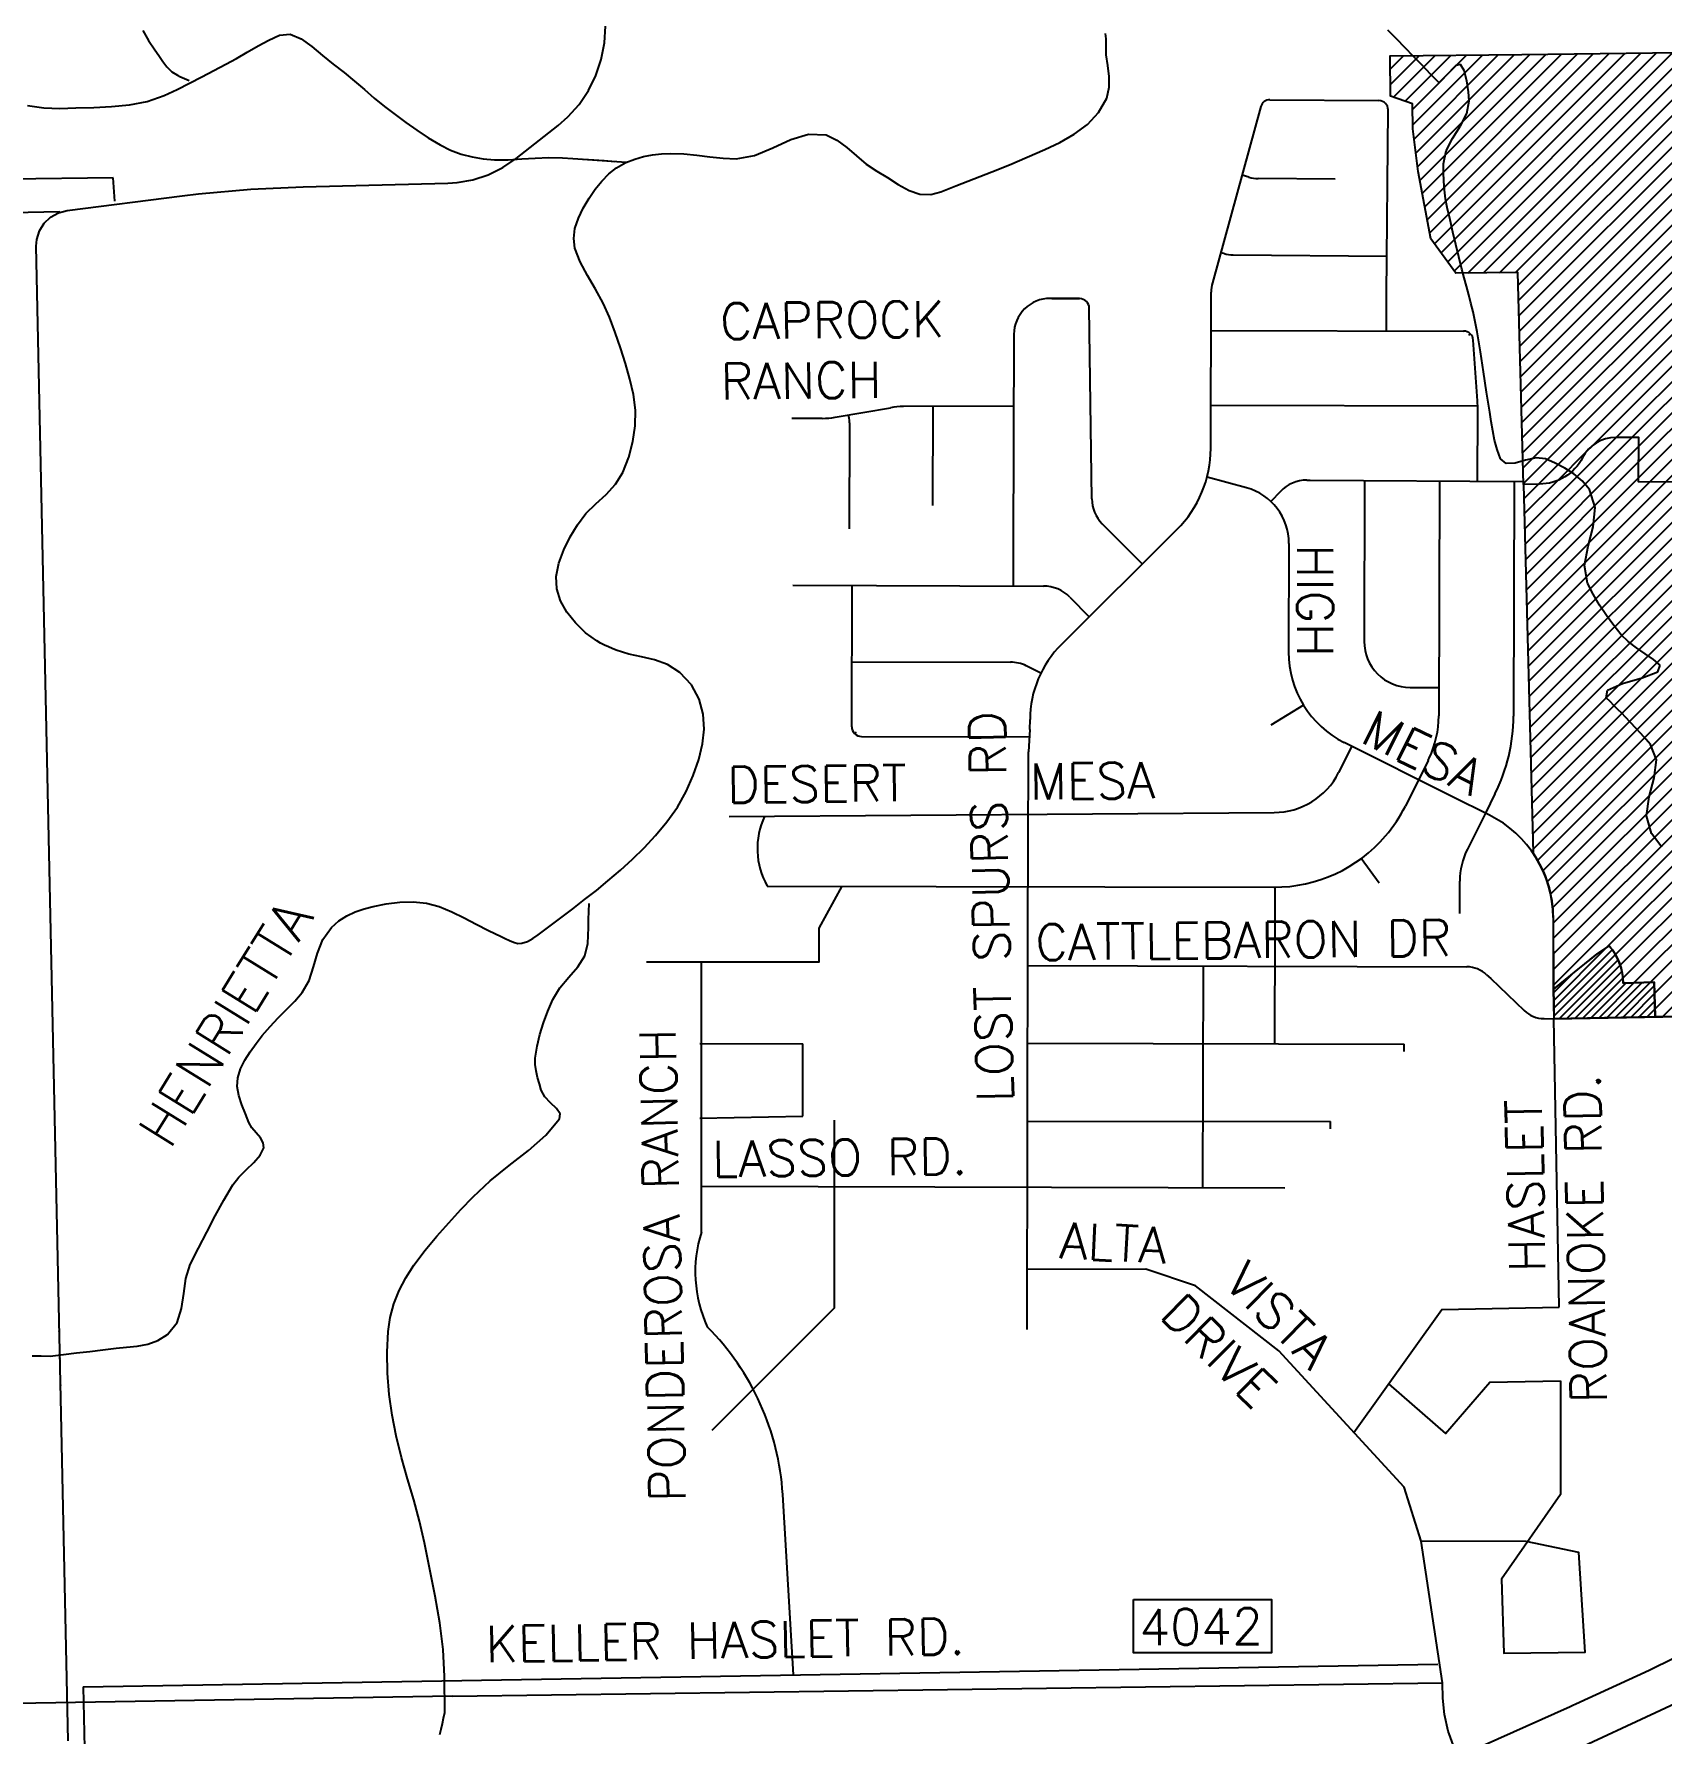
# Model space of a CAD drawing. Header units: feet. Extents: x 2327405 to 2393004, y 6977726 to 7089689.
# Drawn here: x 2337700 to 2346897, y 6999052 to 7008652 of the extents above; entities that cross this region are included whole.
import ezdxf

# ---------------------------------------------------------------- set-up
doc = ezdxf.new("R2010")
doc.units = ezdxf.units.FT
doc.header["$MEASUREMENT"] = 0
for name, color, linetype in [('ph 1A boundary', 1, 'CONTINUOUS'), ('ph 1B boundary', 1, 'CONTINUOUS'), ('ph 2 boundary', 1, 'CONTINUOUS'), ('vicinity map', 9, 'CONTINUOUS')]:
    doc.layers.add(name, color=color, linetype=linetype)
doc.styles.get("Standard").update_dxf_attribs({"font": 'Simplex.shx'})
pattern_1 = [(45, (2328523.947, 6989312.6), (-44.19417, 44.19417), [])]

msp = doc.modelspace()

# ---------------------------------------------------------------- hatches: boundary and pattern name
at = {"layer": 'ph 1A boundary'}
h = msp.add_hatch(dxfattribs=at)
h.set_pattern_fill('ANSI31', color=3, scale=250, style=0)
h.set_pattern_definition([(45, (2328523.947, 6989312.6), (-22.097087, 22.097087), [])])
edge = h.paths.add_edge_path()
edge.add_line((2346535.99818, 7003454.90668), (2346418.21709, 7003359.37034))
edge.add_line((2346418.21709, 7003359.37034), (2346287.45453, 7003253.30427))
edge.add_line((2346287.45453, 7003253.30427), (2346291.26122, 7003088.84016))
edge.add_line((2346291.26122, 7003088.84016), (2346864.93668, 7003099.76618))
edge.add_line((2346864.93668, 7003099.76618), (2346858.5551, 7003293.52712))
edge.add_line((2346858.5551, 7003293.52712), (2346683.42148, 7003288.01895))
edge.add_line((2346683.42148, 7003288.01895), (2346683.08249, 7003298.79725))
edge.add_arc((2346364.69731, 7003288.88995), 318.53929, 1.782317181, 41.321862702)
edge.add_line((2346603.92421, 7003499.21771), (2346535.99818, 7003454.90668))
at = {"layer": 'ph 1B boundary'}
h = msp.add_hatch(dxfattribs=at)
h.set_pattern_fill('ANSI31', color=3, scale=500, style=0)
h.set_pattern_definition(pattern_1)
edge = h.paths.add_edge_path()
edge.add_line((2346119.09178, 7006106.21858), (2346087.79522, 7007304.57169))
edge.add_line((2346087.79522, 7007304.57169), (2345737.57309, 7007299.54386))
edge.add_line((2345737.57309, 7007299.54386), (2345595.54806, 7007493.51756))
edge.add_line((2345595.54806, 7007493.51756), (2345523.85396, 7007875.21849))
edge.add_line((2345523.85396, 7007875.21849), (2345494.74645, 7008115.15078))
edge.add_line((2345494.74645, 7008115.15078), (2345491.72144, 7008257.24377))
edge.add_line((2345491.72144, 7008257.24377), (2345368.47234, 7008301.3901))
edge.add_line((2345368.47234, 7008301.3901), (2345365.77669, 7008528.0397))
edge.add_line((2345365.77669, 7008528.0397), (2346109.96511, 7008536.89065))
edge.add_line((2346109.96511, 7008536.89065), (2348913.07087, 7008571.71507))
edge.add_line((2348913.07087, 7008571.71507), (2348980.54166, 7006354.02307))
edge.add_line((2348980.54166, 7006354.02307), (2348688.12343, 7006356.26835))
edge.add_line((2348688.12343, 7006356.26835), (2348515.52617, 7006174.3603))
edge.add_line((2348515.52617, 7006174.3603), (2347036.88376, 7006185.71377))
edge.add_line((2347036.88376, 7006185.71377), (2347036.37715, 7006119.73446))
edge.add_line((2347036.37715, 7006119.73446), (2346769.86678, 7006121.1413))
edge.add_line((2346769.86678, 7006121.1413), (2346771.78513, 7006370.98259))
edge.add_line((2346771.78513, 7006370.98259), (2346641.33613, 7006371.98422))
edge.add_arc((2346639.73745, 7006163.77683), 208.21353, 89.560073948, 153.075010849)
edge.add_arc((2346210.53036, 7006381.76144), 273.17615, 269.837543658, 333.075010851, ccw=False)
edge.add_line((2346209.7558, 7006108.58639), (2346119.09178, 7006106.21858))
at = {"layer": 'ph 2 boundary'}
h = msp.add_hatch(dxfattribs=at)
h.set_pattern_fill('ANSI31', color=3, scale=500, style=0)
h.set_pattern_definition(pattern_1)
edge = h.paths.add_edge_path()
edge.add_arc((2346363.50211, 7003288.15934), 319.9194, -0.025143128, 41.278794474, ccw=False)
edge.add_line((2346683.42148, 7003288.01895), (2346858.5551, 7003293.52712))
edge.add_line((2346858.5551, 7003293.52712), (2346864.93668, 7003099.76618))
edge.add_line((2346864.93668, 7003099.76618), (2349078.45266, 7003135.79442))
edge.add_line((2349078.45266, 7003135.79442), (2348980.54166, 7006354.02307))
edge.add_line((2348980.54166, 7006354.02307), (2348688.12343, 7006356.26835))
edge.add_line((2348688.12343, 7006356.26835), (2348515.52617, 7006174.3603))
edge.add_line((2348515.52617, 7006174.3603), (2347036.88376, 7006185.71377))
edge.add_line((2347036.88376, 7006185.71377), (2347036.37715, 7006119.73446))
edge.add_line((2347036.37715, 7006119.73446), (2346769.86678, 7006121.1413))
edge.add_line((2346769.86678, 7006121.1413), (2346771.78513, 7006370.98259))
edge.add_line((2346771.78513, 7006370.98259), (2346641.33613, 7006371.98422))
edge.add_arc((2346639.73745, 7006163.77683), 208.21353, 89.560073948, 153.075010849)
edge.add_arc((2346210.53036, 7006381.76144), 273.17615, 269.837543658, 333.075010851, ccw=False)
edge.add_line((2346209.7558, 7006108.58639), (2346119.09178, 7006106.21858))
edge.add_line((2346119.09178, 7006106.21858), (2346173.48477, 7004023.49775))
edge.add_arc((2345636.93041, 7003656.81657), 649.88127, 0.233486127, 34.348696527, ccw=False)
edge.add_line((2346286.80628, 7003659.46489), (2346287.45453, 7003253.30427))
edge.add_line((2346287.45453, 7003253.30427), (2346535.99818, 7003454.90668))
edge.add_line((2346535.99818, 7003454.90668), (2346603.92421, 7003499.21771))

# ---------------------------------------------------------------- linework, layer by layer
at = {"layer": 'ph 1A boundary'}
msp.add_lwpolyline([(2346535.99818, 7003454.90668), (2346418.21709, 7003359.37034), (2346287.45453, 7003253.30427), (2346291.26122, 7003088.84016), (2346864.93668, 7003099.76618), (2346858.5551, 7003293.52712), (2346683.42148, 7003288.01895), (2346683.08249, 7003298.79725, 0.1742561342), (2346603.92421, 7003499.21771)], format="xyb", close=True, dxfattribs=at)
at = {"layer": 'ph 1B boundary'}
msp.add_lwpolyline([(2346119.09178, 7006106.21858), (2346087.79522, 7007304.57169), (2345737.57309, 7007299.54386), (2345595.54806, 7007493.51756), (2345523.85396, 7007875.21849), (2345494.74645, 7008115.15078), (2345491.72144, 7008257.24377), (2345368.47234, 7008301.3901), (2345365.77669, 7008528.0397), (2346109.96511, 7008536.89065), (2348913.07087, 7008571.71507), (2348980.54166, 7006354.02307), (2348688.12343, 7006356.26835), (2348515.52617, 7006174.3603), (2347036.88376, 7006185.71377), (2347036.37715, 7006119.73446), (2346769.86678, 7006121.1413), (2346771.78513, 7006370.98259), (2346641.33613, 7006371.98422, 0.2844562608), (2346454.09425, 7006258.06083, -0.2831480573), (2346209.7558, 7006108.58639)], format="xyb", close=True, dxfattribs=at)
at = {"layer": 'ph 2 boundary'}
msp.add_lwpolyline([(2346603.92421, 7003499.21771, -0.1821993298), (2346683.42148, 7003288.01895), (2346858.5551, 7003293.52712), (2346864.93668, 7003099.76618), (2349078.45266, 7003135.79442), (2348980.54166, 7006354.02307), (2348688.12343, 7006356.26835), (2348515.52617, 7006174.3603), (2347036.88376, 7006185.71377), (2347036.37715, 7006119.73446), (2346769.86678, 7006121.1413), (2346771.78513, 7006370.98259), (2346641.33613, 7006371.98422, 0.2844562608), (2346454.09425, 7006258.06083, -0.2831480573), (2346209.7558, 7006108.58639), (2346119.09178, 7006106.21858), (2346173.48477, 7004023.49775, -0.1499649683), (2346286.80628, 7003659.46489), (2346287.45453, 7003253.30427), (2346535.99818, 7003454.90668)], format="xyb", close=True, dxfattribs=at)
at = {"layer": 'vicinity map'}
for p, q in [((2338316.41695, 7008671.42959), (2338348.44108, 7008615.52665)), ((2339027.60537, 7008616.99773), (2339088.34471, 7008644.54833)), ((2339088.34471, 7008644.54833), (2339148.92094, 7008650.00146)), ((2339148.92094, 7008650.00146), (2339209.57806, 7008625.39126)), ((2340925.13267, 7008601.46291), (2340930.33125, 7008696.43755)), ((2343759.92209, 7008624.64041), (2343757.80506, 7008653.83672)), ((2345402.26711, 7008624.07592), (2345352.3236, 7008673.50547)), ((2338348.44108, 7008615.52665), (2338384.00982, 7008561.91831)), ((2338384.00982, 7008561.91831), (2338406.19786, 7008529.72882)), ((2338845.41181, 7008513.85424), (2338906.1444, 7008549.29483)), ((2338906.1444, 7008549.29483), (2338966.87376, 7008584.46128)), ((2338966.87376, 7008584.46128), (2339027.60537, 7008616.99773)), ((2339209.57806, 7008625.39126), (2339270.24689, 7008581.80211)), ((2339270.24689, 7008581.80211), (2339330.85824, 7008530.31836)), ((2340907.17102, 7008508.03336), (2340925.13267, 7008601.46291)), ((2343760.20855, 7008595.70102), (2343759.92209, 7008624.64041)), ((2343761.67488, 7008534.60218), (2343760.20855, 7008595.70102)), ((2343769.94723, 7008473.20428), (2343761.67488, 7008534.60218)), ((2345450.39661, 7008574.35305), (2345402.26711, 7008624.07592)), ((2345498.52611, 7008524.63018), (2345450.39661, 7008574.35305)), ((2338406.19786, 7008529.72882), (2338428.24609, 7008496.71384)), ((2338428.24609, 7008496.71384), (2338451.85554, 7008465.45325)), ((2338451.85554, 7008465.45325), (2338478.72723, 7008438.52694)), ((2338478.72723, 7008438.52694), (2338510.5622, 7008418.51481)), ((2338648.45557, 7008409.06886), (2338716.46216, 7008444.78425)), ((2338716.46216, 7008444.78425), (2338784.6705, 7008480.49538)), ((2338784.6705, 7008480.49538), (2338845.41181, 7008513.85424)), ((2339330.85824, 7008530.31836), (2339391.34294, 7008482.02437)), ((2339391.34294, 7008482.02437), (2339454.20829, 7008434.42646)), ((2340876.76819, 7008417.88712), (2340907.17102, 7008508.03336)), ((2343777.87911, 7008411.80168), (2343769.94723, 7008473.20428)), ((2345546.65561, 7008474.90731), (2345498.52611, 7008524.63018)), ((2345594.7851, 7008425.18444), (2345546.65561, 7008474.90731)), ((2345718.17327, 7008454.53146), (2345699.3586, 7008434.76399)), ((2345736.98794, 7008474.29893), (2345718.17327, 7008454.53146)), ((2345763.49265, 7008479.66382), (2345736.98794, 7008474.29893)), ((2345783.98469, 7008445.01032), (2345763.49265, 7008479.66382)), ((2345798.78405, 7008387.56891), (2345783.98469, 7008445.01032)), ((2338509.47063, 7008338.7824), (2338579.75648, 7008373.63849)), ((2338510.5622, 7008418.51481), (2338523.80489, 7008412.55656)), ((2338523.80489, 7008412.55656), (2338537.04758, 7008406.59832)), ((2338537.04758, 7008406.59832), (2338550.29028, 7008400.64007)), ((2338550.29028, 7008400.64007), (2338563.53297, 7008394.68182)), ((2338563.53297, 7008394.68182), (2338576.77566, 7008388.72358)), ((2338579.75648, 7008373.63849), (2338648.45557, 7008409.06886)), ((2339454.20829, 7008434.42646), (2339512.3022, 7008386.07915)), ((2339512.3022, 7008386.07915), (2339567.95958, 7008337.6109)), ((2340834.4875, 7008332.68194), (2340876.76819, 7008417.88712)), ((2343764.13565, 7008290.15983), (2343778.32407, 7008350.68874)), ((2343778.32407, 7008350.68874), (2343777.87911, 7008411.80168)), ((2345642.9146, 7008375.46157), (2345594.7851, 7008425.18444)), ((2345661.72927, 7008395.22904), (2345642.9146, 7008375.46157)), ((2345680.54394, 7008414.99651), (2345661.72927, 7008395.22904)), ((2345699.3586, 7008434.76399), (2345680.54394, 7008414.99651)), ((2345808.21069, 7008324.57008), (2345798.78405, 7008387.56891)), ((2337664.33374, 7008247.36628), (2337755.21424, 7008234.03905)), ((2338139.05918, 7008241.52828), (2338239.76214, 7008250.99622)), ((2338239.76214, 7008250.99622), (2338339.28126, 7008270.50005)), ((2338339.28126, 7008270.50005), (2338436.70376, 7008304.78988)), ((2338436.70376, 7008304.78988), (2338509.47063, 7008338.7824)), ((2339567.95958, 7008337.6109), (2339623.51537, 7008289.65017)), ((2339623.51537, 7008289.65017), (2339681.30449, 7008242.82541)), ((2340717.55973, 7008183.13028), (2340781.08539, 7008253.94682)), ((2340781.08539, 7008253.94682), (2340834.4875, 7008332.68194)), ((2343718.37768, 7008208.44137), (2343764.13565, 7008290.15983)), ((2344686.3656, 7008280.6231), (2345302.59916, 7008275.565)), ((2345799.48446, 7008202.62101), (2345812.5846, 7008273.24433)), ((2345812.5846, 7008273.24433), (2345808.21069, 7008324.57008)), ((2337755.21424, 7008234.03905), (2337846.3852, 7008230.83413)), ((2337846.3852, 7008230.83413), (2337937.75294, 7008233.69973)), ((2337937.75294, 7008233.69973), (2338038.08519, 7008237.34615)), ((2338038.08519, 7008237.34615), (2338139.05918, 7008241.52828)), ((2339681.30449, 7008242.82541), (2339741.8262, 7008196.46811)), ((2339741.8262, 7008196.46811), (2339802.5578, 7008151.30726)), ((2339802.5578, 7008151.30726), (2339864.51777, 7008107.58599)), ((2340662.54815, 7008134.87846), (2340717.55973, 7008183.13028)), ((2343655.59404, 7008140.93646), (2343718.37768, 7008208.44137)), ((2344635.80923, 7008242.41951), (2344361.86971, 7007246.24057)), ((2345345.59174, 7007179.12392), (2345354.16118, 7008223.14952)), ((2345763.26353, 7008132.30775), (2345799.48446, 7008202.62101)), ((2339864.51777, 7008107.58599), (2339928.72458, 7008065.54743)), ((2339928.72458, 7008065.54743), (2339996.19668, 7008025.43472)), ((2340426.10137, 7007948.35735), (2340662.53206, 7008134.87846)), ((2341876.17765, 7008008.75526), (2341977.97604, 7008055.58092)), ((2341977.97604, 7008055.58092), (2342078.4019, 7008086.43615)), ((2342078.4019, 7008086.43615), (2342177.28179, 7008081.39588)), ((2342177.28179, 7008081.39588), (2342239.19808, 7008052.71759)), ((2342239.19808, 7008052.71759), (2342295.39925, 7008011.06205)), ((2343498.53186, 7008038.54735), (2343580.68025, 7008085.14012)), ((2343580.68025, 7008085.14012), (2343655.59404, 7008140.93646)), ((2345681.78348, 7007990.83665), (2345719.00286, 7008061.86086)), ((2345719.00286, 7008061.86086), (2345763.26353, 7008132.30775)), ((2339996.19668, 7008025.43472), (2340055.00495, 7007996.30649)), ((2340055.00495, 7007996.30649), (2340115.50527, 7007973.74314)), ((2340115.50527, 7007973.74314), (2340177.34871, 7007957.34569)), ((2340177.34871, 7007957.34569), (2340240.18635, 7007946.71521)), ((2341095.94679, 7007945.43195), (2341146.23361, 7007959.45531)), ((2341146.23361, 7007959.45531), (2341196.73862, 7007968.5888)), ((2341196.73862, 7007968.5888), (2341247.52947, 7007973.9287)), ((2341247.52947, 7007973.9287), (2341298.67383, 7007976.5713)), ((2341298.67383, 7007976.5713), (2341372.72408, 7007974.96834)), ((2341372.72408, 7007974.96834), (2341446.88093, 7007967.70654)), ((2341446.88093, 7007967.70654), (2341521.06097, 7007958.27837)), ((2341521.06097, 7007958.27837), (2341595.1808, 7007950.17628)), ((2341669.15701, 7007946.89273), (2341773.18016, 7007965.88418)), ((2341773.18016, 7007965.88418), (2341876.17765, 7008008.75526)), ((2342295.39925, 7008011.06205), (2342349.42115, 7007963.20725)), ((2342349.42115, 7007963.20725), (2342404.79963, 7007915.93118)), ((2343313.94044, 7007955.10158), (2343414.04442, 7007998.65319)), ((2343414.04442, 7007998.65319), (2343498.53186, 7008038.54735)), ((2345666.68643, 7007918.79144), (2345681.78348, 7007990.83665)), ((2340240.18635, 7007946.71521), (2340303.66923, 7007941.45274)), ((2340268.438, 7007856.56945), (2340350.50472, 7007896.90269)), ((2340303.66923, 7007941.45274), (2340380.41253, 7007941.37648)), ((2340350.50472, 7007896.90269), (2340426.10137, 7007948.35735)), ((2340380.41253, 7007941.37648), (2340457.20143, 7007945.58815)), ((2340457.20143, 7007945.58815), (2340533.98998, 7007950.9517)), ((2340533.98998, 7007950.9517), (2340610.73223, 7007954.33108)), ((2340610.73223, 7007954.33108), (2340687.38222, 7007952.59025)), ((2340687.38222, 7007952.59025), (2340746.45288, 7007948.46679)), ((2340746.45288, 7007948.46679), (2341050.3904, 7007927.25029)), ((2340805.52353, 7007944.34334), (2340864.59418, 7007940.21988)), ((2340864.59418, 7007940.21988), (2340923.66484, 7007936.09643)), ((2340909.36187, 7007821.1796), (2340948.99998, 7007861.55186)), ((2340923.66484, 7007936.09643), (2340982.73549, 7007931.97298)), ((2340948.99998, 7007861.55186), (2340993.86165, 7007896.34252)), ((2340993.86165, 7007896.34252), (2341045.81049, 7007925.42245)), ((2341045.81049, 7007925.42245), (2341095.94679, 7007945.43195)), ((2341595.1808, 7007950.17628), (2341669.15701, 7007946.89273)), ((2342404.79963, 7007915.93118), (2342465.07056, 7007876.01181)), ((2342465.07056, 7007876.01181), (2342525.24493, 7007840.13965)), ((2343012.63742, 7007832.99005), (2343113.56952, 7007872.7667)), ((2343113.56952, 7007872.7667), (2343213.893, 7007913.30498)), ((2343213.893, 7007913.30498), (2343313.94044, 7007955.10158)), ((2344536.31688, 7007880.45857), (2344536.27654, 7007880.46966)), ((2345667.6225, 7007870.66053), (2345666.68643, 7007918.79144)), ((2345669.60464, 7007821.03743), (2345667.6225, 7007870.66053)), ((2338147.32162, 7007839.42863), (2337565.49935, 7007831.84804)), ((2338156.84967, 7007707.77424), (2338147.32162, 7007839.42863)), ((2338630.30653, 7007747.89825), (2338925.67589, 7007774.56712)), ((2338925.67589, 7007774.56712), (2339221.93046, 7007788.40853)), ((2339221.93046, 7007788.40853), (2340039.55572, 7007808.81657)), ((2340039.53962, 7007808.81657), (2340091.46102, 7007812.18036)), ((2340091.46102, 7007812.18036), (2340181.51069, 7007828.14627)), ((2340181.51069, 7007828.14627), (2340268.438, 7007856.56945)), ((2340838.30193, 7007724.2069), (2340873.08372, 7007775.3549)), ((2340873.08372, 7007775.3549), (2340909.36187, 7007821.1796)), ((2342525.24493, 7007840.13965), (2342585.75721, 7007801.47502)), ((2342585.75721, 7007801.47502), (2342646.71551, 7007767.65025)), ((2342646.71551, 7007767.65025), (2342708.22791, 7007746.29764)), ((2342826.49927, 7007760.56241), (2342854.62035, 7007771.08729)), ((2342854.62035, 7007771.08729), (2342882.72489, 7007782.33898)), ((2342882.72489, 7007782.33898), (2342910.76413, 7007793.47835)), ((2342910.76413, 7007793.47835), (2343012.63742, 7007832.99005)), ((2344567.64361, 7007842.86565), (2344528.868, 7007853.52857)), ((2345054.89218, 7007832.03246), (2344619.82501, 7007835.60353)), ((2345673.32049, 7007770.73906), (2345669.60464, 7007821.03743)), ((2345679.45771, 7007720.58234), (2345673.32049, 7007770.73906)), ((2337887.7629, 7007654.87107), (2338537.29544, 7007736.79293)), ((2338537.29544, 7007736.80902), (2338630.30653, 7007747.89825)), ((2340805.00079, 7007668.5185), (2340838.30193, 7007724.2069)), ((2342708.22791, 7007746.29764), (2342770.40252, 7007745.04949)), ((2342770.40252, 7007745.04949), (2342798.4104, 7007751.60344)), ((2342798.4104, 7007751.60344), (2342826.49927, 7007760.56241)), ((2345688.70393, 7007671.3842), (2345679.45771, 7007720.58234)), ((2345704.63886, 7007601.45188), (2345688.70393, 7007671.3842)), ((2337576.37935, 7007642.31722), (2337846.30303, 7007648.83557)), ((2337731.04911, 7007539.77809), (2337757.78236, 7007582.76695)), ((2337757.78236, 7007582.76695), (2337794.46211, 7007617.66019)), ((2337794.46211, 7007617.66019), (2337838.73854, 7007642.22066)), ((2337838.73854, 7007642.22066), (2337887.7629, 7007654.87107)), ((2340758.32224, 7007553.69024), (2340777.34622, 7007611.27315)), ((2340777.34622, 7007611.27315), (2340805.00079, 7007668.5185)), ((2345720.69311, 7007531.55683), (2345704.63886, 7007601.45188)), ((2337712.94261, 7007452.30357), (2337715.96841, 7007491.4458)), ((2337715.96841, 7007491.4458), (2337731.04911, 7007539.77809)), ((2340750.91289, 7007496.98914), (2340758.32224, 7007553.69024)), ((2340758.1022, 7007442.38925), (2340750.91289, 7007496.98914)), ((2345737.01232, 7007461.72665), (2345720.69311, 7007531.55683)), ((2337892.57521, 6999007.35046), (2337712.94261, 7007452.31966)), ((2340788.29915, 7007364.05162), (2340758.1022, 7007442.38925)), ((2344427.15916, 7007410.63302), (2344408.48794, 7007415.76743)), ((2344479.34056, 7007403.3709), (2345347.37389, 7007396.24601)), ((2345753.74212, 7007391.98894), (2345737.01232, 7007461.72665)), ((2345771.02816, 7007322.37131), (2345753.74212, 7007391.98894)), ((2340828.79712, 7007286.88893), (2340788.29915, 7007364.05162)), ((2340873.76291, 7007209.79949), (2340828.79712, 7007286.88893)), ((2345783.63067, 7007274.32713), (2345771.02816, 7007322.37131)), ((2340917.3633, 7007131.68162), (2340873.76291, 7007209.79949)), ((2344352.19338, 7006343.64272), (2344354.60145, 7007192.92988)), ((2344354.55538, 7007176.68285), (2344354.60156, 7007192.96706)), ((2345796.74544, 7007226.42429), (2345783.63067, 7007274.32713)), ((2345809.91795, 7007178.54315), (2345796.74544, 7007226.42429)), ((2340953.76508, 7007051.43366), (2340917.3633, 7007131.68162)), ((2343610.43988, 7007156.58752), (2343443.4395, 7007157.54709)), ((2343453.38996, 7007157.48991), (2343610.43988, 7007156.58752)), ((2343679.68654, 7006025.45541), (2343665.3575, 7007102.08365)), ((2345345.05494, 7006974.46435), (2345345.65818, 7007187.219)), ((2345822.69371, 7007130.56413), (2345809.91795, 7007178.54315)), ((2345834.6182, 7007082.36761), (2345822.69371, 7007130.56413)), ((2340985.65317, 7006965.27645), (2340953.76508, 7007051.43366)), ((2345858.0927, 7006969.78449), (2345834.6182, 7007082.36761)), ((2341016.06101, 7006878.15009), (2340985.65317, 7006965.27645)), ((2343239.18551, 7006955.03838), (2343235.77922, 7005753.6994)), ((2344353.98998, 7006977.27442), (2345781.02392, 7006973.2282)), ((2345810.85308, 7006950.00672), (2345818.62717, 7006958.30773)), ((2345859.41901, 7006579.4422), (2345835.97815, 7006921.76231)), ((2345877.24426, 7006856.35985), (2345858.0927, 7006969.78449)), ((2341044.08939, 7006790.35541), (2341016.06101, 7006878.15009)), ((2345894.05784, 7006742.45925), (2345877.24426, 7006856.35985)), ((2341068.83911, 7006702.19326), (2341044.08939, 7006790.35541)), ((2345910.51845, 7006628.44829), (2345894.05784, 7006742.45925)), ((2341089.41095, 7006613.96447), (2341068.83911, 7006702.19326)), ((2341100.38911, 7006527.2676), (2341089.41095, 7006613.96447)), ((2345928.61106, 7006514.69255), (2345910.51845, 7006628.44829)), ((2341098.81926, 7006438.65995), (2341100.38911, 7006527.2676)), ((2342229.20574, 7006486.38472), (2342541.42375, 7006540.41631)), ((2343238.03656, 7006549.82258), (2342615.55421, 7006546.95541)), ((2342781.52299, 7005987.18854), (2342783.11234, 7006547.72719)), ((2344352.79224, 7006554.85329), (2345860.88023, 7006550.57725)), ((2345860.19794, 7006128.15466), (2345861.31364, 7006521.64189)), ((2341085.71518, 7006349.50735), (2341098.81926, 7006438.65995)), ((2342155.07529, 7006479.84561), (2341984.86692, 7006479.06163)), ((2342308.06792, 7006480.4074), (2342304.77043, 7006499.46173)), ((2342309.98326, 7005855.15816), (2342311.63631, 7006438.15911)), ((2345937.15125, 7006461.57993), (2345928.61106, 7006514.69255)), ((2345945.66735, 7006408.65712), (2345937.15125, 7006461.57993)), ((2341062.09063, 7006261.17564), (2341085.71518, 7006349.50735)), ((2344352.09986, 7006310.66038), (2344352.19338, 7006343.64272)), ((2345956.00519, 7006356.03377), (2345945.66735, 7006408.65712)), ((2345970.01059, 7006303.81955), (2345956.00519, 7006356.03377)), ((2341028.95938, 7006175.03066), (2341062.09063, 7006261.17564)), ((2345989.52938, 7006252.12413), (2345970.01059, 7006303.81955)), ((2346022.33849, 7006224.33507), (2345989.52938, 7006252.12413)), ((2346131.11906, 7006243.28013), (2346072.22833, 7006226.87804)), ((2346190.93081, 7006257.06843), (2346131.11906, 7006243.28013)), ((2346243.58373, 7006251.77004), (2346190.93081, 7006257.06843)), ((2346298.92322, 7006226.88206), (2346243.58373, 7006251.77004)), ((2340987.64749, 7006107.35824), (2341028.95938, 7006175.03066)), ((2344553.86057, 7006087.90034), (2344331.05039, 7006148.43138)), ((2346072.22833, 7006226.87804), (2346022.33849, 7006224.33507)), ((2346353.0336, 7006199.28594), (2346298.92322, 7006226.88206)), ((2346404.32279, 7006166.69203), (2346353.0336, 7006199.28594)), ((2346451.19872, 7006126.81064), (2346404.32279, 7006166.69203)), ((2340876.48585, 7005996.73513), (2340934.57741, 7006049.91394)), ((2340934.57741, 7006049.91394), (2340987.64749, 7006107.35824)), ((2344746.19151, 7006067.43575), (2344692.07827, 7006010.2826)), ((2344894.24058, 7006130.89354), (2344913.22802, 7006130.8397)), ((2344913.22802, 7006130.8397), (2346118.65757, 7006122.84475)), ((2345221.92038, 7006129.96443), (2345219.34064, 7005220.13431)), ((2345644.34151, 7006128.7667), (2345640.57142, 7004799.1197)), ((2346066.76264, 7006127.56896), (2346062.99255, 7004797.92197)), ((2346492.06932, 7006077.35212), (2346451.19872, 7006126.81064)), ((2346525.53455, 7005976.23842), (2346492.06932, 7006077.35212)), ((2340772.18503, 7005879.32332), (2340820.10949, 7005941.85914)), ((2340820.10949, 7005941.85914), (2340876.48585, 7005996.73513)), ((2346514.09368, 7005867.76779), (2346525.53455, 7005976.23842)), ((2340731.88041, 7005809.89396), (2340772.18503, 7005879.32332)), ((2343507.64493, 7005202.55105), (2344160.45184, 7005851.66648)), ((2343738.74503, 7005884.96103), (2343965.04974, 7005657.36934)), ((2346484.93681, 7005757.02647), (2346514.09368, 7005867.76779)), ((2340695.04736, 7005736.40297), (2340731.88041, 7005809.89396)), ((2343235.80226, 7005761.82289), (2343235.15368, 7005533.07993)), ((2344793.61073, 7005773.4041), (2344791.86827, 7005158.86843)), ((2346465.25404, 7005649.10073), (2346484.93681, 7005757.02647)), ((2340651.77357, 7005587.09661), (2340666.68028, 7005661.31548)), ((2340666.68028, 7005661.31548), (2340695.04736, 7005736.40297)), ((2340655.32164, 7005516.2115), (2340651.77357, 7005587.09661)), ((2346482.23547, 7005549.07681), (2346465.25404, 7005649.10073)), ((2340677.16815, 7005449.83914), (2340655.32164, 7005516.2115)), ((2341989.518, 7005536.61181), (2343406.16944, 7005532.59503)), ((2342322.93669, 7004737.93396), (2342325.19856, 7005535.66002)), ((2343555.34246, 7005470.30942), (2343665.50597, 7005359.51942)), ((2346513.96382, 7005486.73004), (2346482.23547, 7005549.07681)), ((2346549.93229, 7005425.0126), (2346513.96382, 7005486.73004)), ((2340713.05951, 7005385.02479), (2340677.16815, 7005449.83914)), ((2340760.57947, 7005324.02384), (2340713.05951, 7005385.02479)), ((2346589.06048, 7005365.30017), (2346549.93229, 7005425.0126)), ((2346630.268, 7005308.96846), (2346589.06048, 7005365.30017)), ((2340817.31177, 7005269.09171), (2340760.57947, 7005324.02384)), ((2340880.84014, 7005222.4838), (2340817.31177, 7005269.09171)), ((2346672.47446, 7005257.39313), (2346630.268, 7005308.96846)), ((2340902.71858, 7005209.79281), (2340880.84014, 7005222.4838)), ((2340924.71341, 7005198.84025), (2340902.71858, 7005209.79281)), ((2340946.82606, 7005189.02816), (2340924.71341, 7005198.84025)), ((2340969.05795, 7005179.75861), (2340946.82606, 7005189.02816)), ((2340991.41051, 7005170.43364), (2340969.05795, 7005179.75861)), ((2346711.95017, 7005219.57347), (2346672.47446, 7005257.39313)), ((2346758.99532, 7005183.89132), (2346711.95017, 7005219.57347)), ((2346808.26057, 7005149.9315), (2346758.99532, 7005183.89132)), ((2341062.49528, 7005147.46487), (2340991.41051, 7005170.43364)), ((2341135.10957, 7005132.24809), (2341062.49528, 7005147.46487)), ((2341208.17076, 7005115.87333), (2341135.10957, 7005132.24809)), ((2341280.59624, 7005089.43063), (2341208.17076, 7005115.87333)), ((2341351.3034, 7005044.01002), (2341280.59624, 7005089.43063)), ((2342323.97779, 7005105.11541), (2343220.01126, 7005102.57479)), ((2343391.84534, 7005041.10465), (2343308.90424, 7005081.80618)), ((2346854.39659, 7005117.27884), (2346808.26057, 7005149.9315)), ((2346892.05402, 7005085.51817), (2346854.39659, 7005117.27884)), ((2346878.51565, 7005048.32422), (2346892.05402, 7005085.51817)), ((2341416.44598, 7004973.60855), (2341351.3034, 7005044.01002)), ((2346594.98587, 7004944.56323), (2346679.4976, 7004981.27075)), ((2346679.4976, 7004981.27075), (2346790.83551, 7005014.71641)), ((2346790.83551, 7005014.71641), (2346878.51565, 7005048.32422)), ((2341459.56762, 7004893.59745), (2341416.44598, 7004973.60855)), ((2341482.95829, 7004808.56329), (2341459.56762, 7004893.59745)), ((2345478.55504, 7004959.44577), (2345641.0247, 7004958.98511)), ((2346587.78431, 7004901.16983), (2346594.98587, 7004944.56323)), ((2346609.14124, 7004879.96641), (2346587.78431, 7004901.16983)), ((2341488.90798, 7004723.09263), (2341482.95829, 7004808.56329)), ((2344876.30866, 7004859.08595), (2344692.31136, 7004745.7813)), ((2346631.00431, 7004858.14422), (2346609.14124, 7004879.96641)), ((2346653.06085, 7004835.91339), (2346631.00431, 7004858.14422)), ((2346674.99823, 7004813.48401), (2346653.06085, 7004835.91339)), ((2346696.5038, 7004791.0662), (2346674.99823, 7004813.48401)), ((2346725.24777, 7004760.68156), (2346696.5038, 7004791.0662)), ((2341479.70667, 7004641.77206), (2341488.90798, 7004723.09263)), ((2342347.0699, 7004706.84677), (2342339.00526, 7004698.82773)), ((2343330.2116, 7004722.02621), (2343321.7311, 7004596.13525)), ((2343330.2116, 7004722.02621), (2343330.37026, 7004777.98143)), ((2346753.95661, 7004730.07543), (2346725.24777, 7004760.68156)), ((2346782.48896, 7004699.22362), (2346753.95661, 7004730.07543)), ((2346810.70346, 7004668.10193), (2346782.48896, 7004699.22362)), ((2341457.44016, 7004551.66182), (2341479.70667, 7004641.77206)), ((2342378.01974, 7004682.53765), (2343327.37017, 7004679.84585)), ((2345148.74962, 7004627.37811), (2345074.1197, 7004478.07294)), ((2345715.52372, 7004344.07708), (2345106.26759, 7004648.61267)), ((2346838.45877, 7004636.68614), (2346810.70346, 7004668.10193)), ((2346871.39274, 7004550.83069), (2346838.45877, 7004636.68614)), ((2341426.96161, 7004461.1456), (2341457.44016, 7004551.66182)), ((2343320.1719, 7004046.22948), (2343321.7311, 7004596.13525)), ((2345580.57102, 7004546.48753), (2345451.9691, 7004289.20559)), ((2346858.52591, 7004449.75162), (2346871.39274, 7004550.83069)), ((2341387.42877, 7004371.44831), (2341426.96161, 7004461.1456)), ((2346829.75379, 7004341.38329), (2346858.52591, 7004449.75162)), ((2341337.99939, 7004283.79484), (2341387.42877, 7004371.44831)), ((2345927.49556, 7004238.12334), (2345715.52372, 7004344.07708)), ((2345958.42042, 7004357.62018), (2345904.44842, 7004249.64341)), ((2346814.97192, 7004233.66009), (2346829.75379, 7004341.38329)), ((2341277.83124, 7004199.41009), (2341337.99939, 7004283.79484)), ((2341629.61132, 7004231.16656), (2344709.6513, 7004253.502)), ((2345904.44842, 7004249.64341), (2345802.46097, 7004045.60656)), ((2346844.07581, 7004134.51639), (2346814.97192, 7004233.66009)), ((2341149.80553, 7004053.7568), (2341214.09887, 7004123.39883)), ((2341214.09887, 7004123.39883), (2341277.83124, 7004199.41009)), ((2346902.26239, 7004057.92525), (2346844.07581, 7004134.51639)), ((2341084.07208, 7003988.82697), (2341149.80553, 7004053.7568)), ((2343318.9281, 7003607.56138), (2343320.1719, 7004046.22948)), ((2340944.76817, 7003866.47578), (2341016.01934, 7003926.9523)), ((2341016.01934, 7003926.9523), (2341084.07208, 7003988.82697)), ((2345304.65045, 7003854.00111), (2345201.9598, 7003992.33768)), ((2340878.97242, 7003813.00725), (2340944.76817, 7003866.47578)), ((2341845.39473, 7003837.55679), (2344708.45502, 7003831.08087)), ((2344716.16721, 7003603.59964), (2344716.81226, 7003831.09933)), ((2345759.08387, 7003681.87803), (2345759.60353, 7003865.155)), ((2339616.87753, 7003721.91346), (2339691.44532, 7003736.25882)), ((2339691.44532, 7003736.25882), (2339767.58211, 7003745.61751)), ((2339767.58211, 7003745.61751), (2339843.74083, 7003747.73915)), ((2339843.74083, 7003747.73915), (2339918.37443, 7003740.37333)), ((2339918.37443, 7003740.37333), (2339989.93585, 7003721.26967)), ((2340746.19951, 7003709.38271), (2340812.87549, 7003760.77681)), ((2340812.87549, 7003760.77681), (2340878.97242, 7003813.00725)), ((2340836.93067, 7003693.40015), (2340838.44678, 7003738.47488)), ((2339381.70223, 7003603.66593), (2339423.3833, 7003640.44899)), ((2339423.3833, 7003640.44899), (2339468.35038, 7003669.42943)), ((2339468.35038, 7003669.42943), (2339515.99445, 7003691.84308)), ((2339515.99445, 7003691.84308), (2339565.7065, 7003708.92581)), ((2339565.7065, 7003708.92581), (2339616.87753, 7003721.91346)), ((2339989.93585, 7003721.26967), (2340061.3789, 7003691.46148)), ((2340061.3789, 7003691.46148), (2340131.21884, 7003657.33532)), ((2340131.21884, 7003657.33532), (2340200.45743, 7003621.26376)), ((2340609.99906, 7003607.49646), (2340678.66665, 7003658.42318)), ((2340678.66665, 7003658.42318), (2340746.19951, 7003709.38271)), ((2340833.89843, 7003603.25069), (2340835.41455, 7003648.32542)), ((2340835.41455, 7003648.32542), (2340836.93067, 7003693.40015)), ((2346286.80628, 7003659.46489), (2346287.05209, 7003599.14554)), ((2339333.36103, 7003535.15607), (2339381.70223, 7003603.66593)), ((2340200.45743, 7003621.26376), (2340270.09644, 7003585.61933)), ((2340270.09644, 7003585.61933), (2340341.13762, 7003552.77459)), ((2340341.13762, 7003552.77459), (2340364.27251, 7003541.88496)), ((2340364.27251, 7003541.88496), (2340387.89357, 7003530.16246)), ((2340520.6485, 7003540.56942), (2340550.89631, 7003561.75473)), ((2340550.89631, 7003561.75473), (2340580.61636, 7003584.8765)), ((2340580.61636, 7003584.8765), (2340609.99906, 7003607.49646)), ((2340830.8662, 7003513.10123), (2340832.38231, 7003558.17596)), ((2340832.38231, 7003558.17596), (2340833.89843, 7003603.25069)), ((2343313.64066, 7001332.00206), (2343318.92831, 7003607.63553)), ((2344714.36957, 7002945.48201), (2344716.16723, 7003603.59964)), ((2346287.05209, 7003599.14554), (2346291.57624, 7003088.02912)), ((2339280.76761, 7003380.16576), (2339303.23076, 7003458.90713)), ((2339303.23076, 7003458.90713), (2339333.36103, 7003535.15607)), ((2340387.89357, 7003530.16246), (2340411.61421, 7003519.98343)), ((2340411.61421, 7003519.98343), (2340435.04785, 7003513.72421)), ((2340435.04785, 7003513.72421), (2340457.80787, 7003513.76111)), ((2340457.80787, 7003513.76111), (2340489.68249, 7003523.7588)), ((2340489.68249, 7003523.7588), (2340520.6485, 7003540.56942)), ((2340813.45625, 7003443.61185), (2340830.8662, 7003513.10123)), ((2339255.42779, 7003304.17865), (2339280.76761, 7003380.16576)), ((2340722.84386, 7003322.69024), (2340773.71671, 7003381.61827)), ((2340773.71671, 7003381.61827), (2340813.45625, 7003443.61185)), ((2341473.0376, 7001882.3216), (2341473.0376, 7003406.68415)), ((2343318.32894, 7003388.2099), (2345799.89063, 7003380.99975)), ((2344306.99797, 7002133.98997), (2344310.55745, 7003385.32699)), ((2339216.6675, 7003236.19246), (2339255.42779, 7003304.17865)), ((2340632.48331, 7003196.30987), (2340672.03396, 7003262.39752)), ((2340672.03396, 7003262.39752), (2340722.84386, 7003322.69024)), ((2345911.41726, 7003336.22845), (2345934.23438, 7003314.51627)), ((2345934.2166, 7003314.5332), (2346124.09794, 7003133.62819)), ((2339128.285, 7003139.52953), (2339174.06423, 7003186.694)), ((2339174.06423, 7003186.694), (2339216.6675, 7003236.19246)), ((2340605.49644, 7003131.02699), (2340632.48331, 7003196.30987)), ((2346291.33661, 7003088.02494), (2353058.57912, 7003206.23216)), ((2339034.76644, 7003044.47146), (2339081.22175, 7003092.76627)), ((2339081.22175, 7003092.76627), (2339128.285, 7003139.52953)), ((2340560.18174, 7002999.06785), (2340581.01171, 7003065.25352)), ((2340581.01171, 7003065.25352), (2340605.49644, 7003131.02699)), ((2346236.01023, 7003088.78856), (2346291.57624, 7003088.02912)), ((2346321.1511, 7001457.71982), (2346291.33661, 7003088.02494)), ((2338955.77311, 7002947.30455), (2338990.81102, 7002992.71231)), ((2338990.81102, 7002992.71231), (2339034.76644, 7003044.47146)), ((2340544.15917, 7002932.54843), (2340560.18174, 7002999.06785)), ((2338891.96644, 7002853.40826), (2338922.06481, 7002900.91291)), ((2338922.06481, 7002900.91291), (2338955.77311, 7002947.30455)), ((2340534.0966, 7002865.77366), (2340544.15917, 7002932.54843)), ((2341464.3805, 7002948.52164), (2342046.04049, 7002946.07001)), ((2343316.50212, 7002949.54349), (2345444.87243, 7002943.35954)), ((2345444.75576, 7002903.20381), (2345444.87243, 7002943.35954)), ((2338851.72089, 7002754.5434), (2338867.75836, 7002804.66147)), ((2338867.75836, 7002804.66147), (2338891.96644, 7002853.40826)), ((2340533.61361, 7002829.49832), (2340534.0966, 7002865.77366)), ((2340538.3006, 7002792.81917), (2340533.61361, 7002829.49832)), ((2340546.55103, 7002756.02473), (2340538.3006, 7002792.81917)), ((2338848.68673, 7002705.14453), (2338851.72089, 7002754.5434)), ((2338857.8564, 7002653.8795), (2338848.68673, 7002705.14453)), ((2340556.75834, 7002719.40351), (2340546.55103, 7002756.02473)), ((2340567.316, 7002683.24402), (2340556.75834, 7002719.40351)), ((2340587.82561, 7002647.23776), (2340567.316, 7002683.24402)), ((2338874.92147, 7002602.05332), (2338857.8564, 7002653.8795)), ((2338895.5735, 7002550.97101), (2338874.92147, 7002602.05332)), ((2340620.32888, 7002613.23034), (2340587.82561, 7002647.23776)), ((2340652.92461, 7002581.06861), (2340620.32888, 7002613.23034)), ((2340673.71159, 7002550.59943), (2340652.92461, 7002581.06861)), ((2338915.50406, 7002501.93758), (2338895.5735, 7002550.97101)), ((2338932.59094, 7002472.07155), (2338915.50406, 7002501.93758)), ((2340593.04171, 7002429.11727), (2340670.78862, 7002521.66964)), ((2340670.78862, 7002521.66964), (2340673.71159, 7002550.59943)), ((2341463.17143, 7002525.31272), (2342046.04049, 7002537.26481)), ((2342222.44263, 7002513.64974), (2342222.88683, 7001452.18016)), ((2343316.37596, 7002509.18737), (2345028.52047, 7002506.287)), ((2345028.40952, 7002465.66957), (2345028.52047, 7002506.287)), ((2338956.28957, 7002442.89792), (2338932.59094, 7002472.07155)), ((2338979.81882, 7002414.37972), (2338956.28957, 7002442.89792)), ((2338996.39755, 7002386.47999), (2338979.81882, 7002414.37972)), ((2340495.03522, 7002342.33155), (2340593.04171, 7002429.11727)), ((2338943.03862, 7002274.9474), (2338978.69442, 7002316.01874)), ((2338978.69442, 7002316.01874), (2338999.24462, 7002359.16177)), ((2338999.24462, 7002359.16177), (2338996.39755, 7002386.47999)), ((2340387.09027, 7002257.86265), (2340495.03522, 7002342.33155)), ((2338857.86972, 7002192.99205), (2338900.1421, 7002234.44082)), ((2338900.1421, 7002234.44082), (2338943.03862, 7002274.9474)), ((2340279.528, 7002172.26073), (2340387.09027, 7002257.86265)), ((2338774.13434, 7002062.43939), (2338824.08634, 7002149.09416)), ((2338824.08634, 7002149.09416), (2338857.86972, 7002192.99205)), ((2340182.66951, 7002082.07596), (2340279.528, 7002172.26073)), ((2341473.0376, 7002141.34819), (2344770.58229, 7002132.69591)), ((2338724.83396, 7001973.20406), (2338774.13434, 7002062.43939)), ((2340045.04988, 7001935.18704), (2340113.78768, 7002009.07192)), ((2340113.78768, 7002009.07192), (2340182.66951, 7002082.07596)), ((2338676.48346, 7001882.32439), (2338724.83396, 7001973.20406)), ((2339977.25354, 7001859.03856), (2340045.04988, 7001935.18704)), ((2338629.38109, 7001790.73661), (2338676.48346, 7001882.32439)), ((2339911.19613, 7001779.24372), (2339977.25354, 7001859.03856)), ((2338583.82513, 7001699.37693), (2338629.38109, 7001790.73661)), ((2339847.67508, 7001694.41977), (2339911.19613, 7001779.24372)), ((2338558.68403, 7001620.37506), (2338583.82513, 7001699.37693)), ((2339764.93278, 7001551.50856), (2339802.63785, 7001624.28645)), ((2339802.63785, 7001624.28645), (2339847.67508, 7001694.41977)), ((2338534.97424, 7001450.75282), (2338546.99461, 7001535.5906)), ((2338546.99461, 7001535.5906), (2338558.68403, 7001620.37506)), ((2339735.18548, 7001476.45286), (2339764.93278, 7001551.50856)), ((2338508.84033, 7001371.59098), (2338534.97424, 7001450.75282)), ((2339714.02156, 7001399.48614), (2339735.18548, 7001476.45286)), ((2338454.81027, 7001303.83435), (2338508.84033, 7001371.59098)), ((2339702.06661, 7001320.97517), (2339714.02156, 7001399.48614)), ((2338224.10032, 7001231.75081), (2338284.20192, 7001237.68217)), ((2338284.20192, 7001237.68217), (2338343.33268, 7001248.54753)), ((2338343.33268, 7001248.54753), (2338400.52474, 7001269.03541)), ((2338400.52474, 7001269.03541), (2338454.81027, 7001303.83435)), ((2339695.91807, 7001203.11479), (2339702.06661, 7001320.97517)), ((2337689.07744, 7001183.10824), (2337740.53853, 7001182.41617)), ((2337740.53853, 7001182.41617), (2337791.99962, 7001181.7241)), ((2337791.99962, 7001181.7241), (2337866.39884, 7001190.59226)), ((2337866.39884, 7001190.59226), (2337940.79805, 7001199.46043)), ((2337940.79805, 7001199.46043), (2338015.19727, 7001208.32859)), ((2338015.19727, 7001208.32859), (2338089.59648, 7001217.19675)), ((2338089.59648, 7001217.19675), (2338163.9957, 7001226.06491)), ((2338163.9957, 7001226.06491), (2338224.10032, 7001231.75081)), ((2339698.13111, 7001084.19819), (2339695.91807, 7001203.11479)), ((2339708.01827, 7000965.13309), (2339698.13111, 7001084.19819)), ((2339724.89211, 7000846.82719), (2339708.01827, 7000965.13309)), ((2339748.06517, 7000730.18817), (2339724.89211, 7000846.82719)), ((2339778.29462, 7000609.07326), (2339748.06517, 7000730.18817)), ((2339812.09772, 7000488.7978), (2339778.29462, 7000609.07326)), ((2339846.67314, 7000368.66202), (2339812.09772, 7000488.7978)), ((2341992.80897, 6999380.00785), (2341932.48887, 7000400.1385)), ((2339879.21955, 7000247.96615), (2339846.67314, 7000368.66202)), ((2339906.93565, 7000126.01041), (2339879.21955, 7000247.96615)), ((2339937.53353, 6999975.89693), (2339906.93565, 7000126.01041)), ((2339967.54372, 6999825.55087), (2339937.53353, 6999975.89693)), ((2348588.51257, 6999967.97686), (2341234.23078, 6996548.11729)), ((2339993.60653, 6999674.78238), (2339967.54372, 6999825.55087)), ((2340012.36229, 6999523.40162), (2339993.60653, 6999674.78238)), ((2346830.31487, 6999407.70535), (2347256.35685, 6999618.70645)), ((2340020.45135, 6999371.21873), (2340012.36229, 6999523.40162)), ((2337978.37589, 6999313.39059), (2345635.38831, 6999440.4544)), ((2340020.88912, 6999330.36725), (2340020.45135, 6999371.21873)), ((2340021.3269, 6999289.51576), (2340020.88912, 6999330.36725)), ((2340065.35547, 6999260.80931), (2345661.71317, 6999335.6978)), ((2345664.46536, 6999248.59345), (2345661.71317, 6999335.6978)), ((2346414.81491, 6999215.74423), (2346830.31487, 6999407.70535)), ((2333735.20964, 6999156.16177), (2340065.33938, 6999261.24386)), ((2337978.3437, 6999313.39059), (2337985.39316, 6998966.45391)), ((2340021.76467, 6999248.66427), (2340021.3269, 6999289.51576)), ((2340022.20245, 6999207.81278), (2340021.76467, 6999248.66427)), ((2345673.15648, 6999156.72508), (2345664.46536, 6999248.59345)), ((2340008.67005, 6999104.8745), (2340015.65513, 6999135.9179)), ((2340015.65513, 6999135.9179), (2340022.64022, 6999166.96129)), ((2340022.64022, 6999166.96129), (2340022.20245, 6999207.81278)), ((2342376.45332, 6997415.73259), (2346382.62557, 6999201.13028)), ((2345694.69115, 6999061.84701), (2345673.15648, 6999156.72508)), ((2346382.62557, 6999201.13028), (2346399.17089, 6999208.51773)), ((2346399.17089, 6999208.51773), (2346414.81491, 6999215.74423)), ((2339994.69988, 6999042.78771), (2340001.68496, 6999073.8311)), ((2340001.68496, 6999073.8311), (2340008.67005, 6999104.8745)), ((2345728.55433, 6998970.63853), (2345694.69115, 6999061.84701))]:
    msp.add_line(p, q, dxfattribs=at)
for points in [[(2342266.56924, 7003836.60414), (2342137.52692, 7003599.95305), (2342137.52692, 7003406.68415), (2341162.11112, 7003406.68415)], [(2342046.04049, 7002537.26481), (2342046.04049, 7002946.07001)], [(2345661.71317, 6999335.6978), (2345541.44851, 7000136.17947), (2345445.40068, 7000440.01304), (2344736.1545, 7001211.30074), (2344266.58782, 7001578.0332), (2343984.84777, 7001671.84848), (2343314.42961, 7001671.5415)], [(2342222.88683, 7001452.18016), (2341532.64309, 7000761.93642)], [(2345160.11055, 7000750.25902), (2345658.82958, 7001445.6075), (2346321.1511, 7001457.71982)], [(2345356.51653, 7001024.10179), (2345679.17302, 7000744.49276), (2345929.71136, 7001033.60296), (2346328.77375, 7001040.90088)], [(2346328.77375, 7001040.90088), (2346328.77375, 7000399.01585), (2345995.68345, 6999920.77014), (2346009.39805, 6999502.00763), (2346467.72412, 6999509.04562), (2346433.23653, 7000071.35951), (2346134.57182, 7000133.54985), (2345541.44851, 7000136.17947)]]:
    msp.add_lwpolyline(points, dxfattribs=at)
msp.add_lwpolyline([(2343914.67672, 6999806.57145), (2344695.09498, 6999806.57145), (2344695.09498, 6999504.27626), (2343914.67672, 6999504.27626)], close=True, dxfattribs=at)
for centre, radius, start, end in [((2344685.93888, 7008228.63435), 51.9905, 127.07699448, 164.624266734), ((2344685.93888, 7008228.63435), 51.9905, 89.529722215, 127.07699448), ((2345302.17243, 7008223.57625), 51.9905, 359.529722215, 89.529722215), ((2344621.49191, 7008038.68458), 203.0879, 254.624266708, 269.529722215), ((2344481.00747, 7007606.45195), 203.0879, 254.624266734, 269.529722215), ((2344557.68864, 7007192.39227), 203.0879, 164.624266734, 179.837838393), ((2343442.27259, 7006954.46254), 203.0879, 89.670787126, 179.83754368), ((2343610.12248, 7007101.34852), 55.23991, 0.762515212, 89.670787126), ((2345780.8673, 7006917.98851), 55.23991, 3.917295462, 89.837543653), ((2342617.61213, 7006100.16677), 446.79338, 90.263904101, 99.818206338), ((2345048.96531, 7006523.94523), 812.35159, 359.83754368, 3.917295462), ((2342153.01737, 7006926.63425), 446.79338, 270.263904101, 279.818206338), ((2342067.93181, 7006438.85011), 243.70548, 359.83754368, 9.818206343), ((2343702.2212, 7006312.50305), 649.88127, 314.837543692, 359.83754368), ((2344468.6714, 7005774.32543), 324.94064, 359.83754368, 74.801232307), ((2344893.66474, 7005927.80646), 203.0879, 89.837543653, 136.564990085), ((2343882.75646, 7006028.15811), 203.0879, 180.762515212, 224.837543692), ((2343405.57057, 7005321.38446), 211.21141, 44.837543692, 89.837543653), ((2343931.50802, 7004776.27696), 601.14018, 134.837543692, 179.837624895), ((2345479.29211, 7005219.39724), 259.95251, 179.83754368, 269.83754368), ((2343219.43543, 7004899.48771), 203.0879, 63.861512348, 89.837543653), ((2345360.5121, 7005157.2561), 568.64611, 179.83754368, 243.441906475), ((2345071.92759, 7004800.73204), 568.64611, 334.8663711, 359.83754368), ((2345071.92759, 7004800.73204), 991.06894, 333.441906475, 359.83754368), ((2342378.17637, 7004737.77733), 55.23991, 179.83754368, 269.837543653), ((2345071.92759, 7004800.73204), 568.64611, 333.441906475, 334.8663711), ((2344710.80297, 7004659.67616), 406.1758, 269.837543653, 333.441906475), ((2342217.88959, 7004049.63551), 428.63715, 154.943769961, 209.654880164), ((2344710.80297, 7004659.67616), 828.59862, 319.432855461, 333.441906475), ((2345636.93041, 7003656.81657), 649.88127, 0.233486127, 63.441906475), ((2344710.80442, 7004659.67616), 828.59862, 269.837543653, 319.432790348), ((2346165.7777, 7003864.00334), 406.1758, 153.441906475, 179.83754368), ((2345799.41858, 7003218.53012), 162.47032, 46.421432883, 89.833528286), ((2346236.16776, 7003251.2588), 162.47032, 226.386796745, 269.94444518), ((2342179.8239, 7001657.24095), 741.76018, 162.335588339, 204.722414665), ((2340465.86775, 7000309.09573), 1469.44422, 3.552165865, 44.937749577)]:
    msp.add_arc(centre, radius, start, end, dxfattribs=at)
for p in [(2337843.34162, 7001322.50417), (2337846.59274, 7001169.47606), (2337849.84386, 7001016.46404)]:
    msp.add_point(p, dxfattribs=at)

# ---------------------------------------------------------------- texts
for s, height, rotation, p in [('HIGH', 203.952027, 269.926335616, (2344840.47389, 7005769.40381)), ('LOST SPURS RD', 203.9520271, 91.218563886, (2343234.92552, 7002617.24445)), ('MESA', 203.952027, 333.766843746, (2345189.34544, 7004655.32796)), ('DESERT    MESA', 203.9516408, 0.625894431, (2341620.1602, 7004307.01306)), ('HENRIETTA', 225.196603, 58.197699979, (2338469.00576, 7002342.87397)), ('CATTLEBARON DR', 203.9516408, 0.625894431, (2343361.81836, 7003417.33134)), ('PONDEROSA RANCH', 203.9520271, 91.218563886, (2341383.23158, 7000359.60134)), ('ROANOKE RD.', 203.9520271, 91.218563886, (2346591.19228, 7000916.10072)), ('HASLET', 203.952027, 91.218563886, (2346242.79907, 7001656.49288)), ('LASSO RD.', 203.951641, 0.625894431, (2341534.11329, 7002193.35656)), ('ALTA', 203.952, 357.021703915, (2343494.74817, 7001735.05438)), ('VISTA', 203.952, 315.27596587, (2344418.46095, 7001585.94745)), (' DRIVE', 203.952, 315.27596587, (2343956.81775, 7001505.96259)), ('4042', 203.951641, 0.625894431, (2343948.7998, 6999547.01407)), ('KELLER HASLET RD.', 203.9520271, 0.950733337, (2340254.66619, 6999452.12975))]:
    msp.add_text(s, height=height, rotation=rotation, dxfattribs=at).set_placement(p)
at = {"layer": 'vicinity map', "insert": (2341576.94437, 7007130.43277), "char_height": 203.951641, "width": 2585.4612185, "attachment_point": 1, "rotation": 0.62589443}
msp.add_mtext('CAPROCK\\PRANCH', dxfattribs=at)

doc.saveas('drawing.dxf')
